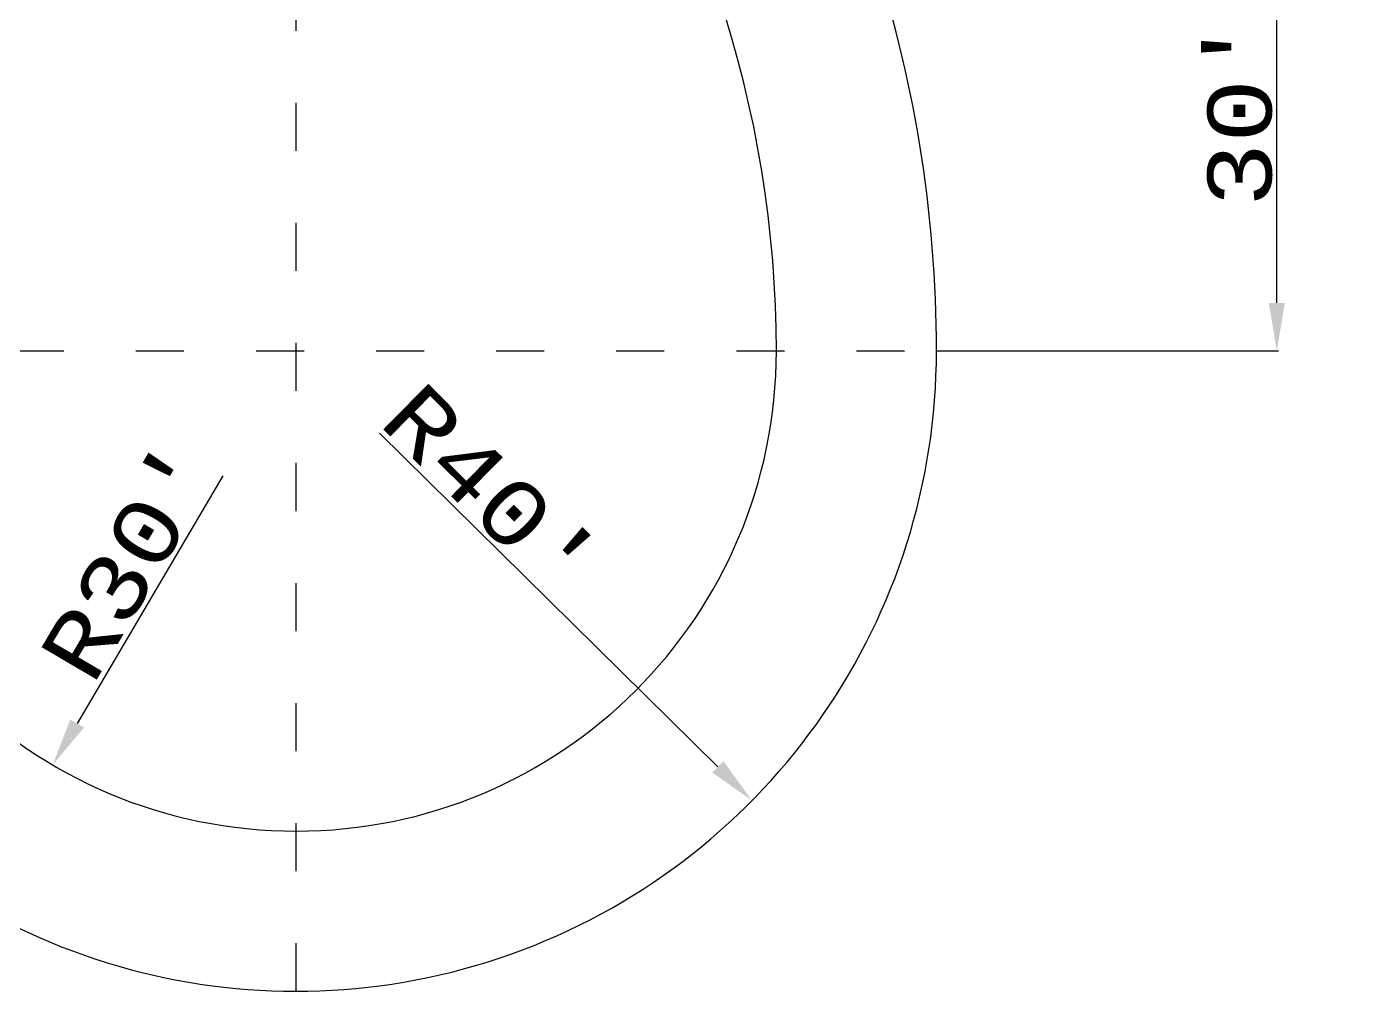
# Model space of a CAD drawing. Header units: millimetres. Extents: x 2302 to 6573, y -784 to 1612.
# Drawn here: x 5569 to 6573, y -197 to 526 of the extents above; entities that cross this region are included whole.
import ezdxf

# ---------------------------------------------------------------- set-up
doc = ezdxf.new("R2010")
doc.units = ezdxf.units.MM
doc.header["$PDMODE"] = 67
doc.linetypes.add('ACAD_ISO03W100', pattern=[30, 12, -18])
doc.styles.get("Standard").update_dxf_attribs({"font": 'Courier New.ttf', "height": 48})
doc.dimstyles.new('Annotative', dxfattribs={"dimscale": 0, "dimtxt": 6, "dimasz": 36, "dimexe": 1.25, "dimexo": 0.625, "dimtad": 1, "dimdec": 1, "dimlunit": 4, "dimtxsty": 'Standard', "dimcen": 0.09, "dimadec": 0, "dimazin": 0, "dimtfac": 1, "dimtdec": 1, "dimtmove": 0, "dimatfit": 3, "dimfxl": 1, "dimarcsym": 0})
doc.dimstyles.get("Standard").update_dxf_attribs({"dimtxt": 0.18, "dimasz": 36, "dimexe": 0.18, "dimexo": 0.0625, "dimgap": 0.09, "dimtad": 0, "dimtoh": 1, "dimdec": 4, "dimzin": 0, "dimdsep": 46, "dimlunit": 4, "dimtxsty": 'Standard', "dimcen": 0.09, "dimadec": 0, "dimazin": 0, "dimtfac": 1, "dimtdec": 4, "dimtofl": 0, "dimtmove": 0, "dimatfit": 3, "dimfxl": 1, "dimtolj": 1, "dimtzin": 0, "dimarcsym": 0})

# ---------------------------------------------------------------- blocks, each defined once
blk = doc.blocks.new('*D69')
at = {"color": 0, "lineweight": -2, "transparency": 16777216}
blk.add_line((5715.5, 189.2), (5606.3, 3.4), dxfattribs=at)
at = {"color": 0, "transparency": 16777216}
blk.add_solid([(5601.2, 6.4), (5611.5, 0.4), (5588.1, -27.6)], dxfattribs=at)
at = {"layer": 'Defpoints', "color": 0, "transparency": 16777216}
for p in [(5770.5, 282.7), (5588.1, -27.6)]:
    blk.add_point(p, dxfattribs=at)
at = {"color": 0, "transparency": 16777216, "insert": (5646.3, 125.8), "char_height": 48, "attachment_point": 5, "rotation": 59.5581}
blk.add_mtext("R30'", dxfattribs=at)
blk = doc.blocks.new('*D70')
at = {"color": 0, "lineweight": -2, "transparency": 16777216}
blk.add_line((5833.1, 221), (6086.6, -29.1), dxfattribs=at)
at = {"color": 0, "transparency": 16777216}
blk.add_solid([(6090.8, -24.8), (6082.4, -33.3), (6112.2, -54.3)], dxfattribs=at)
at = {"layer": 'Defpoints', "color": 0, "transparency": 16777216}
for p in [(5770.5, 282.7), (6112.2, -54.3)]:
    blk.add_point(p, dxfattribs=at)
at = {"color": 0, "transparency": 16777216, "insert": (5916.4, 177.6), "char_height": 48, "attachment_point": 5, "rotation": 315.3923}
blk.add_mtext("R40'", dxfattribs=at)
blk = doc.blocks.new('*D71')
at = {"color": 0, "lineweight": -2, "transparency": 16777216}
for p, q in [((5771.1, 642.7), (6506.8, 642.7)), ((6505.6, 318.7), (6505.6, 606.7)), ((6251.1, 282.7), (6506.8, 282.7))]:
    blk.add_line(p, q, dxfattribs=at)
at = {"color": 0, "transparency": 16777216}
for points in [[(6499.6, 606.7), (6511.6, 606.7), (6505.6, 642.7)], [(6499.6, 318.7), (6511.6, 318.7), (6505.6, 282.7)]]:
    blk.add_solid(points, dxfattribs=at)
at = {"layer": 'Defpoints', "color": 0, "transparency": 16777216}
for p in [(5770.5, 642.7), (6505.6, 642.7), (6250.5, 282.7)]:
    blk.add_point(p, dxfattribs=at)
at = {"color": 0, "transparency": 16777216, "insert": (6478, 462.7), "char_height": 48, "attachment_point": 5, "rotation": 90}
blk.add_mtext("30'", dxfattribs=at)
blk = doc.blocks.new('*D74')
at = {"color": 0, "lineweight": -2, "transparency": 16777216}
for p, q in [((6365.1, 790.5), (6082.5, 656.9)), ((6401.1, 790.5), (6365.1, 790.5)), ((5290.4, 282.7), (5290.6, 282.7)), ((5290.5, 282.6), (5290.5, 282.8))]:
    blk.add_line(p, q, dxfattribs=at)
at = {"color": 0, "transparency": 16777216}
blk.add_solid([(6080, 662.4), (6085.1, 651.5), (6050, 641.6)], dxfattribs=at)
at = {"layer": 'Defpoints', "color": 0, "transparency": 16777216}
for p in [(6050, 641.6), (5290.5, 282.7)]:
    blk.add_point(p, dxfattribs=at)
at = {"color": 0, "transparency": 16777216, "insert": (6490.4, 790.5), "char_height": 48, "attachment_point": 5}
blk.add_mtext("\\A1;R70'", dxfattribs=at)
blk = doc.blocks.new('*D75')
at = {"color": 0, "lineweight": -2, "transparency": 16777216}
for p, q in [((6370.8, 699.7), (6219.7, 641.4)), ((6406.8, 699.7), (6370.8, 699.7)), ((5290.4, 282.7), (5290.6, 282.7)), ((5290.5, 282.6), (5290.5, 282.8))]:
    blk.add_line(p, q, dxfattribs=at)
at = {"color": 0, "transparency": 16777216}
blk.add_solid([(6217.5, 647), (6221.8, 635.8), (6186.1, 628.4)], dxfattribs=at)
at = {"layer": 'Defpoints', "color": 0, "transparency": 16777216}
for p in [(6186.1, 628.4), (5290.5, 282.7)]:
    blk.add_point(p, dxfattribs=at)
at = {"color": 0, "transparency": 16777216, "insert": (6496.1, 699.7), "char_height": 48, "attachment_point": 5}
blk.add_mtext("\\A1;R80'", dxfattribs=at)

msp = doc.modelspace()

# ---------------------------------------------------------------- linework, layer by layer
at = {"linetype": 'ACAD_ISO03W100', "lineweight": 30, "ltscale": 3}
msp.add_line((5770.48565, -197.26077), (5770.48565, 1248.74631), dxfattribs=at)
at = {"linetype": 'ACAD_ISO03W100', "ltscale": 3}
msp.add_line((3490.48565, 282.73923), (6505.85739, 282.73923), dxfattribs=at)
for centre, radius, start, end in [((5290.48565, 282.73923), 960, 0, 36.86989765), ((5290.48565, 282.73923), 840, 0, 36.86989765), ((5770.48565, 282.73923), 480, 221.40962211, 0), ((5770.48565, 282.73923), 360, 180, 0)]:
    msp.add_arc(centre, radius, start, end)

# ---------------------------------------------------------------- dimensions: what is measured, and where the dimension line sits
for center, mpoint, dimstyle, picture, middle in [((5290.48565, 282.73923), (6049.98935, 641.56248), 'Standard', '*D74', (6490.38497, 790.45658)), ((5290.48565, 282.73923), (6186.09615, 628.40067), 'Standard', '*D75', (6496.05969, 699.69534)), ((5770.48565, 282.73923), (5588.0863, -27.63228), 'Annotative', '*D69', (5670.05136, 111.83981)), ((5770.48565, 282.73923), (6112.21295, -54.34008), 'Annotative', '*D70', (5896.98124, 157.96416))]:
    dim = msp.add_radius_dim(center=center, mpoint=mpoint, dimstyle=dimstyle)
    dim.commit()
    dim.dimension.update_dxf_attribs({"geometry": picture, "text_midpoint": middle, "dimtype": 164})
dim = msp.add_linear_dim(base=(6505.59576, 642.73923), p1=(6250.48565, 282.73923), p2=(5770.48565, 642.73923), angle=90, dimstyle='Annotative')
dim.commit()
dim.dimension.update_dxf_attribs({"geometry": '*D71', "text_midpoint": (6477.9964, 462.73923)})

doc.saveas('drawing.dxf')
